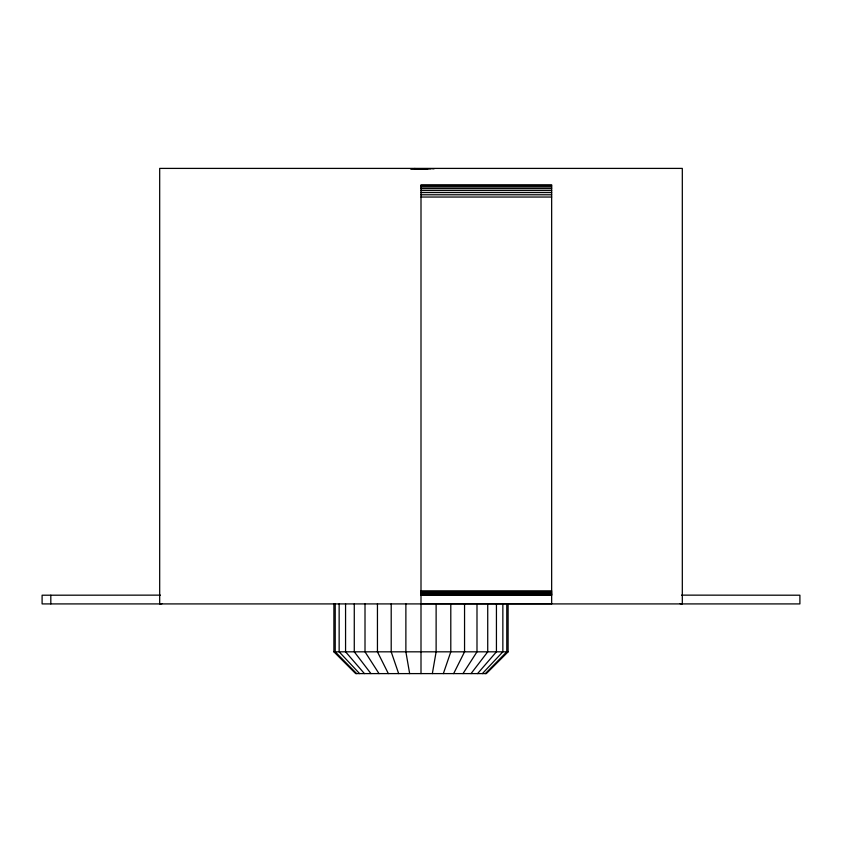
<?xml version="1.0" encoding="UTF-8"?>
<svg xmlns="http://www.w3.org/2000/svg" width="842" height="842" viewBox="0 0 842 842"><rect width="100%" height="100%" fill="white"/><g stroke="black" fill="none" stroke-linecap="round" stroke-linejoin="round"><path stroke-width="1.26" d="M430.23 168.958L410.801 168.789M432.346 673.6L436.124 651.824L436.124 603.914M443.345 673.6L450.796 651.824L450.796 603.914M453.659 673.6L464.552 651.824L464.552 603.914M462.995 673.6L476.993 651.824L476.993 603.914M471.046 673.6L487.728 651.824L487.728 603.914M477.572 673.6L496.433 651.824L496.433 603.914M482.392 673.6L502.853 651.824L502.853 603.914M485.339 673.6L506.779 651.824L506.779 603.914M508.105 603.914L508.105 651.824L486.329 673.6L355.671 673.6L333.895 651.824L333.895 603.914M410.696 168.842L425 168.81M160.443 595.136L42.1 595.21L42.1 603.914L799.9 603.914L799.9 595.21L681.557 595.136M161.959 603.714L159.685 603.914L159.685 168.4L682.315 168.4L682.315 603.914L680.041 603.714M414.717 168.8L427.925 168.821M421 185.724L551.657 185.724M421 187.029L551.657 187.029M421 188.64L551.657 188.64M421 190.513L551.657 190.513M421 192.576L551.657 192.576M421 194.776L551.657 194.776M421 197.039L551.657 197.039M421 590.852L551.657 590.852M421 591.61L551.657 591.61M421 592.336L551.657 592.336M421 593.031L551.657 593.031M421 593.652L551.657 593.652M421 594.189L551.657 594.189M421 594.62L551.657 594.62M421 594.947L551.657 594.947M421 595.21L551.657 595.21M421 603.714L551.657 603.714M333.895 651.824L508.105 651.824M417.127 168.832L414.548 168.495M430.241 168.6L434.03 168.842M356.661 673.6L335.221 651.824L335.221 603.914M359.608 673.6L339.147 651.824L339.147 603.914M364.428 673.6L345.567 651.824L345.567 603.914M370.954 673.6L354.272 651.824L354.272 603.914M379.005 673.6L365.007 651.824L365.007 603.914M388.341 673.6L377.448 651.824L377.448 603.914M398.655 673.6L391.204 651.824L391.204 603.914M409.654 673.6L405.876 651.824L405.876 603.914M551.657 603.914L551.657 184.766L421 184.766L421 673.6M50.815 595.21L50.815 603.914"/></g></svg>
